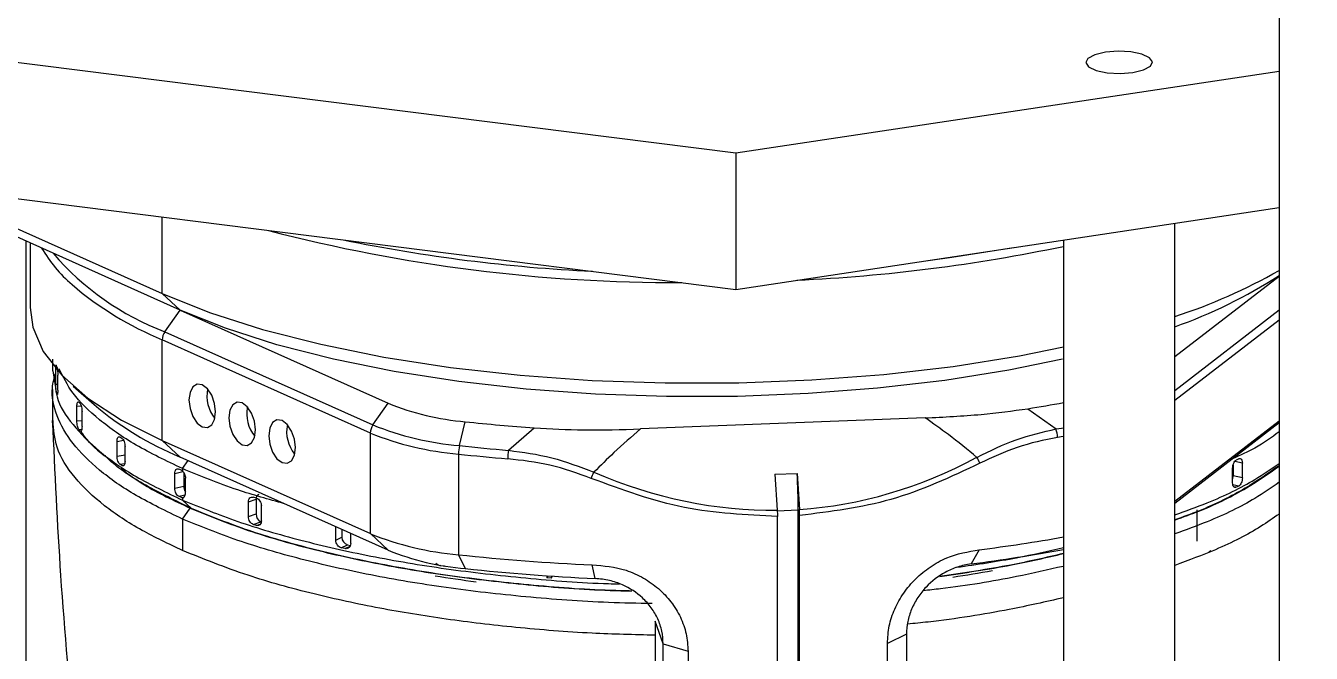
# Model space of a CAD drawing. Header units: millimetres. Extents: x 0 to 297, y 0 to 210.
# Drawn here: x 146.77 to 156.39, y 159.58 to 164.28 of the extents above; entities that cross this region are included whole.
import ezdxf

# ---------------------------------------------------------------- set-up
doc = ezdxf.new("R2010")
doc.units = ezdxf.units.MM
doc.layers.add('图框', color=7, linetype='Continuous')
doc.dimstyles.new('SLDDIMSTYLE0', dxfattribs={"dimtxt": 0.18, "dimasz": 1.016, "dimexe": 0, "dimexo": 0.0625, "dimgap": 0, "dimtad": 0, "dimtih": 1, "dimtoh": 1, "dimdec": 0, "dimrnd": 1e-09, "dimzin": 0, "dimdsep": 46, "dimtxsty": 'Standard', "dimblk1": 'DOT', "dimblk2": 'DOT', "dimsah": 1, "dimcen": 0.09, "dimadec": 0, "dimazin": 0, "dimtfac": 1.016, "dimtdec": 0, "dimtofl": 0, "dimtmove": 0, "dimatfit": 3, "dimldrblk": 'DOT', "dimfxl": 1, "dimfrac": 2, "dimtolj": 1, "dimtzin": 0, "dimarcsym": 0})

# ---------------------------------------------------------------- blocks, each defined once
blk = doc.blocks.new('_Dot')
at = {"color": 0, "linetype": 'ByBlock', "lineweight": -2}
blk.add_line((-0.5, 0), (-1, 0), dxfattribs=at)
at = {"color": 0, "linetype": 'ByBlock', "const_width": 0.5}
blk.add_lwpolyline([(-0.25, 0, 1), (0.25, 0, 1)], format="xyb", close=True, dxfattribs=at)

msp = doc.modelspace()

# ---------------------------------------------------------------- linework, layer by layer
at = {"color": 7, "linetype": 'Continuous', "lineweight": 25}
for p, q in [((156.1476, 168.2682), (156.1476, 153.0857)), ((145.6236, 164.1384), (152.0813, 163.3248)), ((152.0813, 163.3248), (156.1476, 163.9366)), ((152.0813, 163.3248), (152.0813, 162.3034)), ((145.6236, 163.117), (152.0813, 162.3034)), ((146.2303, 162.9696), (147.7881, 162.2721)), ((152.0813, 162.3034), (156.1476, 162.9152)), ((147.9218, 162.1482), (146.364, 162.8457)), ((147.7881, 162.2721), (147.7881, 162.8443)), ((155.3672, 154.3388), (155.3672, 162.7978)), ((146.7669, 162.6653), (146.7669, 158.1047)), ((146.7988, 162.651), (146.7988, 162.1674)), ((154.5338, 162.6724), (154.5338, 154.3388)), ((155.3672, 161.8001), (156.1476, 162.4032)), ((147.7881, 162.2721), (147.9218, 162.1482)), ((147.8077, 161.9857), (147.9218, 162.1482)), ((147.9218, 162.1482), (149.4796, 161.4506)), ((155.3672, 161.5463), (156.1476, 162.1493)), ((156.1476, 162.0732), (155.3672, 161.4702)), ((147.8077, 161.9857), (149.3655, 161.2882)), ((149.3459, 161.2278), (147.7881, 161.9253)), ((147.7881, 161.1722), (147.7881, 161.9253)), ((146.9659, 161.7797), (146.9659, 161.6942)), ((146.9685, 161.6943), (146.9926, 161.5533)), ((146.9908, 161.7039), (146.9958, 161.7041)), ((146.9908, 161.5939), (146.9908, 161.7039)), ((146.9944, 161.7369), (146.9962, 161.7345)), ((147.0001, 161.7235), (146.9962, 161.7345)), ((146.9908, 161.5939), (147.0063, 161.5945)), ((147.0063, 161.5498), (147.0063, 161.6598)), ((147.1217, 161.5782), (147.2776, 161.4407)), ((146.9659, 161.5528), (146.9659, 161.3171)), ((146.9962, 161.5302), (147.0055, 161.5306)), ((147.0001, 161.5192), (146.9962, 161.5302)), ((147.0001, 161.5192), (147.0019, 161.5193)), ((147.1498, 161.4281), (147.1812, 161.4313)), ((147.1498, 161.3182), (147.1498, 161.4281)), ((147.1733, 161.4486), (147.1637, 161.4593)), ((147.188, 161.2756), (147.188, 161.3856)), ((149.3655, 161.2882), (149.4796, 161.4506)), ((154.2679, 161.4101), (154.4782, 161.2581)), ((147.1498, 161.3182), (147.188, 161.322)), ((150.013, 161.1336), (150.0568, 161.3128)), ((153.4981, 161.3415), (151.3687, 161.2585)), ((155.3672, 160.7171), (156.1476, 161.3201)), ((156.1476, 161.3032), (155.3672, 160.7002)), ((147.1637, 161.255), (147.1864, 161.2573)), ((147.1733, 161.2444), (147.1637, 161.255)), ((147.1733, 161.2444), (147.182, 161.2452)), ((147.487, 161.188), (147.472, 161.1979)), ((149.3459, 160.4747), (149.3459, 161.2278)), ((150.38, 161.0984), (150.5723, 161.2661)), ((147.277, 161.1269), (147.355, 161.0581)), ((147.45, 161.1657), (147.4981, 161.1738)), ((147.45, 161.0558), (147.45, 161.1657)), ((147.5098, 161.016), (147.5098, 161.126)), ((147.7881, 161.1722), (149.3459, 160.4747)), ((147.7881, 161.1722), (147.9218, 161.0482)), ((147.45, 161.0558), (147.5098, 161.0658)), ((147.472, 160.9937), (147.5081, 160.9997)), ((147.487, 160.9837), (147.472, 160.9937)), ((149.4796, 160.3507), (147.9218, 161.0482)), ((147.9405, 160.9613), (147.9822, 161.0212)), ((150.0055, 161.0703), (150.0055, 160.3171)), ((155.8039, 160.9897), (155.8039, 160.9074)), ((155.8732, 161.0022), (155.8157, 161.0148)), ((155.8461, 161.0353), (155.8277, 161.026)), ((155.8732, 160.8922), (155.8732, 161.0022)), ((147.487, 160.9837), (147.502, 160.9862)), ((147.8823, 160.9247), (147.9435, 160.9399)), ((147.8823, 160.8147), (147.8823, 160.9247)), ((147.9318, 160.9495), (147.9119, 160.9584)), ((147.9318, 160.9495), (147.9405, 160.9436)), ((147.9405, 160.9613), (147.9405, 160.9436)), ((147.9488, 160.9335), (147.9488, 160.8312)), ((152.3746, 160.9188), (152.5401, 160.9252)), ((152.3746, 160.9188), (152.3916, 160.6502)), ((152.5401, 160.9252), (152.5571, 160.6566)), ((155.7999, 160.855), (155.7999, 160.965)), ((155.8732, 160.8922), (155.8039, 160.9074)), ((147.8823, 160.8147), (147.9488, 160.8312)), ((147.962, 160.7791), (147.962, 160.8891)), ((155.8461, 160.831), (155.8017, 160.8407)), ((155.8277, 160.8217), (155.808, 160.8261)), ((155.8461, 160.831), (155.8277, 160.8217)), ((147.9119, 160.7541), (147.9605, 160.7662)), ((147.9318, 160.7452), (147.9119, 160.7541)), ((147.9318, 160.7452), (147.9531, 160.7505)), ((147.9405, 160.7434), (147.9405, 160.7256)), ((148.007, 160.6638), (147.9405, 160.7256)), ((148.4337, 160.7124), (148.4906, 160.7325)), ((148.4337, 160.6024), (148.4337, 160.7124)), ((148.494, 160.7403), (148.4698, 160.748)), ((148.4906, 160.7325), (148.4906, 160.6225)), ((147.9405, 160.5842), (147.9976, 160.666)), ((148.4337, 160.6024), (148.4906, 160.6225)), ((148.5307, 160.5719), (148.5307, 160.6819)), ((152.549, 160.6496), (152.3919, 160.6435)), ((152.393, 156.6602), (152.393, 160.6042)), ((152.549, 156.6585), (152.549, 160.6496)), ((152.5586, 156.474), (152.5586, 160.6107)), ((155.5339, 160.4178), (155.5339, 160.6535)), ((147.9405, 160.5842), (147.9405, 160.3485)), ((148.4698, 160.5437), (148.5269, 160.5639)), ((148.494, 160.5361), (148.4698, 160.5437)), ((148.494, 160.5361), (148.5225, 160.5461)), ((148.5269, 160.5639), (148.5292, 160.5632)), ((149.0873, 160.4252), (149.0873, 160.5264)), ((149.0873, 160.4252), (149.1328, 160.4482)), ((149.1328, 160.506), (149.1328, 160.4482)), ((149.1987, 160.4007), (149.1987, 160.4765)), ((149.3459, 160.4747), (149.4796, 160.3507)), ((149.1288, 160.3687), (149.1746, 160.3919)), ((149.1567, 160.3626), (149.1288, 160.3687)), ((149.1567, 160.3626), (149.1943, 160.3817)), ((149.1746, 160.3919), (149.1962, 160.3872)), ((150.0055, 160.3171), (150.0568, 160.2129)), ((153.9028, 160.3539), (153.8427, 160.2486)), ((155.6236, 160.3402), (155.6387, 160.3482)), ((149.869, 160.2346), (149.874, 160.2384)), ((149.8996, 160.2302), (149.869, 160.2346)), ((149.8996, 160.2302), (149.9038, 160.2334)), ((151.0285, 160.1389), (151.0059, 160.241)), ((150.6678, 160.1453), (150.6774, 160.1588)), ((150.7003, 160.1428), (150.6678, 160.1453)), ((150.7003, 160.1428), (150.7101, 160.1566)), ((151.5379, 159.6505), (151.4785, 159.82)), ((151.4785, 159.82), (151.4785, 156.7754)), ((151.5379, 159.6505), (151.7239, 159.5946)), ((151.5379, 156.768), (151.5379, 159.6505)), ((153.3589, 159.7214), (153.2165, 159.6527)), ((153.2165, 155.5149), (153.2165, 159.6527)), ((153.3589, 159.7214), (153.3589, 155.5835)), ((151.7239, 159.5946), (151.7239, 156.7445))]:
    msp.add_line(p, q, dxfattribs=at)
at = {"color": 7, "linetype": 'Continuous', "lineweight": 25, "flags": 128}
for points in [[(154.8621, 163.9247), (154.9583, 163.9193), (155.0534, 163.9267), (155.1327, 163.9456), (155.1844, 163.9732), (155.2004, 164.0052), (155.1784, 164.0369), (155.1217, 164.0634), (155.0389, 164.0806), (154.9427, 164.0859), (154.8476, 164.0786), (154.7683, 164.0597), (154.7167, 164.0321), (154.7006, 164), (154.7226, 163.9683), (154.7794, 163.9419), (154.8621, 163.9247)], [(153.5221, 162.5202), (153.6992, 162.5433), (154.1596, 162.6161)], [(147.7881, 162.2721), (148.1409, 162.1311), (148.5381, 162.0039), (148.9749, 161.892), (149.4459, 161.7968), (149.9455, 161.7194), (150.4677, 161.6608), (151.0059, 161.6218), (151.5538, 161.6027), (152.1047, 161.6038), (152.6518, 161.6251), (153.1886, 161.6664), (153.7086, 161.7271), (154.2053, 161.8064), (154.5338, 161.8722)], [(146.7988, 162.1674), (146.8185, 162.0196), (146.8974, 161.8379), (147.0359, 161.6602), (147.2322, 161.4886), (147.484, 161.3253), (147.7881, 161.1722)], [(154.5276, 161.7805), (154.1251, 161.698), (153.6449, 161.6213), (153.1423, 161.5626), (152.6234, 161.5227), (152.0945, 161.5021), (151.562, 161.5011), (151.0324, 161.5195), (150.512, 161.5573), (150.0073, 161.6139), (149.5244, 161.6886), (149.069, 161.7807), (148.6468, 161.8888), (148.2628, 162.0118), (147.9218, 162.1482)], [(147.9885, 161.4753), (147.9961, 161.4117), (148.0177, 161.3511), (148.05, 161.3026), (148.088, 161.2736), (148.1261, 161.2685), (148.1584, 161.2881), (148.18, 161.3294), (148.1876, 161.3861), (148.18, 161.4497), (148.1584, 161.5103), (148.1261, 161.5588), (148.088, 161.5878), (148.05, 161.5929), (148.0177, 161.5733), (147.9961, 161.532), (147.9885, 161.4753)], [(148.2871, 161.3416), (148.2947, 161.2781), (148.3162, 161.2174), (148.3485, 161.1689), (148.3866, 161.1399), (148.4247, 161.1348), (148.457, 161.1544), (148.4786, 161.1957), (148.4861, 161.2525), (148.4786, 161.316), (148.457, 161.3766), (148.4247, 161.4251), (148.3866, 161.4542), (148.3485, 161.4592), (148.3162, 161.4396), (148.2947, 161.3983), (148.2871, 161.3416)], [(148.5857, 161.2079), (148.5932, 161.1444), (148.6148, 161.0837), (148.6471, 161.0352), (148.6852, 161.0062), (148.7233, 161.0011), (148.7556, 161.0207), (148.7771, 161.062), (148.7847, 161.1188), (148.7771, 161.1823), (148.7556, 161.2429), (148.7233, 161.2914), (148.6852, 161.3205), (148.6471, 161.3256), (148.6148, 161.306), (148.5932, 161.2646), (148.5857, 161.2079)], [(154.4782, 161.2581), (154.5204, 161.2655), (154.5338, 161.2679)], [(154.5338, 161.2031), (154.5319, 161.2027), (154.4894, 161.1953)]]:
    msp.add_lwpolyline(points, dxfattribs=at)
at = {"color": 7, "linetype": 'Continuous', "lineweight": 25}
for centre, radius, start, end in [((151.6276, 174.4322), 12.078, 255.40387, 270.23462), ((151.6073, 174.7155), 12.2915, 258.43223, 267.20625), ((151.9631, 174.8993), 12.5404, 272.62971, 281.82946), ((147.8161, 163.1573), 1.0788, 210.33393, 229.33795), ((148.5439, 163.9204), 2.0701, 220.59584, 249.16662), ((154.0753, 166.0772), 4.1818, 287.99377, 299.70513), ((148.7689, 164.2836), 2.5541, 229.58695, 247.41667), ((154.1606, 165.4641), 3.6459, 289.32602, 303.02448), ((147.8948, 161.9241), 0.1068, 144.7406, 179.34757), ((148.3869, 161.5049), 0.2645, 168.59595, 219.27679), ((148.877, 163.341), 2.4838, 229.91548, 247.38347), ((148.6855, 161.3712), 0.2645, 168.59595, 219.27679), ((150.2241, 163.2909), 1.9852, 247.97325, 265.16437), ((152.2914, 173.6703), 12.4185, 279.15793, 280.40319), ((148.984, 161.2375), 0.2645, 168.59595, 219.27679), ((149.4526, 161.2266), 0.1068, 144.7406, 179.34757), ((150.2008, 163.3529), 2.2272, 247.97325, 265.16437), ((151.7086, 176.6807), 15.4564, 263.86511, 265.78399), ((150.1968, 163.331), 2.2688, 247.97325, 265.16437), ((154.3047, 161.1946), 0.1847, 0.22527, 20.10998), ((150.2808, 161.0697), 0.2753, 166.59192, 179.88756), ((151.6906, 176.7264), 15.6829, 263.85954, 265.20638), ((150.7198, 161.0345), 0.3457, 169.34445, 179.92), ((151.6901, 176.7287), 15.7488, 263.85954, 265.20638), ((153.534, 160.8436), 0.4066, 22.89799, 29.86137), ((132.7095, 168.7358), 19.9027, 336.77855, 336.92215), ((148.1084, 160.6448), 4.4406, 0.06197, 3.62081), ((155.7105, 160.9079), 0.0934, 344.0702, 359.67089), ((148.0327, 160.8313), 0.0839, 180.08768, 212.09633), ((148.5256, 160.7364), 0.0353, 115.75257, 186.4452), ((148.5525, 160.6203), 0.062, 178.04123, 245.62684), ((149.191, 160.4477), 0.0581, 179.48992, 253.66083), ((150.1968, 162.5778), 2.2688, 247.97325, 265.16437), ((152.1747, 173.8229), 13.5795, 277.31156, 280.00485), ((150.2241, 162.191), 1.9852, 247.97325, 265.16437), ((151.7435, 176.5482), 16.3238, 263.88812, 267.41008), ((152.176, 173.2476), 13.1054, 277.30656, 280.36469), ((151.5461, 170.9966), 10.9724, 261.01001, 262.62474), ((151.7451, 175.9801), 15.8574, 263.88812, 267.41008), ((152.1665, 170.2574), 10.2243, 278.65687, 280.34945)]:
    msp.add_arc(centre, radius, start, end, dxfattribs=at)
for start_param, end_param in [(3.137595, 3.376838), (2.869366, 3.108609)]:
    msp.add_ellipse((151.807, 171.2051), major_axis=(-0.7729, 10.5469), ratio=0.540235, start_param=start_param, end_param=end_param, dxfattribs=at)
for points, knots in [([(147.9405, 160.5842), (147.8199, 160.642), (147.5788, 160.7575), (147.3077, 160.9488), (147.1066, 161.1489), (146.9906, 161.3562), (146.9504, 161.5342), (146.9804, 161.6413), (146.9908, 161.6785)], [0, 0, 0, 0, 0.1810093, 0.3618838, 0.5426383, 0.7232758, 0.9039227, 1, 1, 1, 1]), ([(147.9405, 160.9613), (147.8198, 161.0191), (147.5785, 161.1346), (147.3088, 161.326), (147.1106, 161.5178), (147.0463, 161.6482), (147.0162, 161.7092)], [0, 0, 0, 0, 0.257976, 0.515759, 0.773372, 1, 1, 1, 1]), ([(146.9947, 161.5406), (146.9967, 161.5265), (147.0086, 161.4423), (147.1117, 161.2904), (147.3063, 161.0902), (147.5792, 160.8989), (147.82, 160.7834), (147.9405, 160.7256)], [0, 0, 0, 0, 0.048, 0.285761, 0.523676, 0.761749, 1, 1, 1, 1]), ([(147.0063, 161.5498), (147.0062, 161.5438), (147.0059, 161.5319), (147.0045, 161.5206), (147.0031, 161.5155), (147.0022, 161.5167), (147.0021, 161.5168)], [0, 0, 0, 0, 0.319683, 0.639367, 0.95905, 1, 1, 1, 1]), ([(153.4981, 161.3415), (153.6396, 161.3481), (153.9048, 161.3605), (154.1524, 161.3943), (154.2679, 161.4101)], [0, 0, 0, 0, 0.533651, 1, 1, 1, 1]), ([(146.9655, 161.3226), (146.9834, 160.9351), (147.0211, 160.1205), (147.0949, 159.3149), (147.1337, 158.8925)], [0, 0, 0, 0, 0.475706, 1, 1, 1, 1]), ([(147.9405, 160.3485), (147.8358, 160.3981), (147.6122, 160.504), (147.3377, 160.687), (147.12, 160.8954), (146.9855, 161.1108), (146.9756, 161.2554), (146.971, 161.3227)], [0, 0, 0, 0, 0.173911, 0.371634, 0.585223, 0.806741, 1, 1, 1, 1]), ([(153.8866, 161.046), (153.8161, 161.1037), (153.6901, 161.2068), (153.5568, 161.3003), (153.4981, 161.3415)], [0, 0, 0, 0, 0.559971, 1, 1, 1, 1]), ([(147.179, 161.2421), (147.1824, 161.236), (147.217, 161.1734), (147.2877, 161.1139), (147.3516, 161.0602)], [0, 0, 0, 0, 0.095983, 1, 1, 1, 1]), ([(147.3468, 161.0653), (147.2867, 161.1163), (147.2181, 161.1746), (147.1845, 161.2359), (147.1804, 161.2435)], [0, 0, 0, 0, 0.8757222, 1, 1, 1, 1]), ([(150.5723, 161.2661), (150.6955, 161.2597), (150.9599, 161.2458), (151.2265, 161.2541), (151.3687, 161.2585)], [0, 0, 0, 0, 0.466349, 1, 1, 1, 1]), ([(151.3687, 161.2585), (151.3013, 161.2003), (151.1808, 161.0964), (151.0687, 160.9839), (151.0194, 160.9343)], [0, 0, 0, 0, 0.559961, 1, 1, 1, 1]), ([(153.8866, 161.046), (153.9845, 161.0943), (154.1801, 161.1908), (154.3789, 161.2357), (154.4782, 161.2581)], [0, 0, 0, 0, 0.500546, 1, 1, 1, 1]), ([(154.4894, 161.1953), (154.3884, 161.1747), (154.1934, 161.135), (154.0012, 161.0451), (153.9086, 161.0018)], [0, 0, 0, 0, 0.518335, 1, 1, 1, 1]), ([(156.1476, 161.2361), (156.0913, 161.1951), (155.9939, 161.1241), (155.8572, 161.0609), (155.7995, 161.0343)], [0, 0, 0, 0, 0.578822, 1, 1, 1, 1]), ([(150.38, 161.0984), (150.4884, 161.0842), (150.7057, 161.0557), (150.9147, 160.9749), (151.0194, 160.9343)], [0, 0, 0, 0, 0.499156, 1, 1, 1, 1]), ([(148.007, 160.6638), (147.8896, 160.7207), (147.6551, 160.8343), (147.447, 160.9693), (147.3724, 161.0467), (147.3609, 161.0586)], [0, 0, 0, 0, 0.459093, 0.916934, 1, 1, 1, 1]), ([(150.9998, 160.8885), (150.8973, 160.9256), (150.6923, 160.9999), (150.4801, 161.0233), (150.374, 161.035)], [0, 0, 0, 0, 0.5, 1, 1, 1, 1]), ([(153.9086, 161.0018), (153.6904, 160.8991), (153.2631, 160.6981), (152.7901, 160.6394), (152.5586, 160.6107)], [0, 0, 0, 0, 0.510615, 1, 1, 1, 1]), ([(155.3672, 160.6147), (155.4496, 160.6445), (155.6751, 160.7259), (155.9396, 160.8558), (156.0892, 160.9598), (156.1476, 161.0004)], [0, 0, 0, 0, 0.260032, 0.711101, 1, 1, 1, 1]), ([(147.4786, 160.9618), (147.5345, 160.9205), (147.6761, 160.816), (147.8763, 160.7226), (147.9975, 160.666)], [0, 0, 0, 0, 0.394757, 1, 1, 1, 1]), ([(148.7038, 160.6981), (148.5842, 160.7316), (148.3029, 160.8105), (148.0728, 160.9063), (147.9405, 160.9613)], [0, 0, 0, 0, 0.425019, 1, 1, 1, 1]), ([(156.1476, 160.9834), (156.0669, 160.9267), (155.8976, 160.8077), (155.6282, 160.6721), (155.4277, 160.5994), (155.3672, 160.5775)], [0, 0, 0, 0, 0.388641, 0.815607, 1, 1, 1, 1]), ([(155.3672, 160.5763), (155.4309, 160.5993), (155.635, 160.6731), (155.9035, 160.808), (156.07, 160.9248), (156.1476, 160.9793)], [0, 0, 0, 0, 0.194893, 0.624839, 1, 1, 1, 1]), ([(152.393, 160.6042), (152.159, 160.6148), (151.6809, 160.6365), (151.23, 160.8033), (150.9998, 160.8885)], [0, 0, 0, 0, 0.489385, 1, 1, 1, 1]), ([(156.1476, 160.859), (156.0892, 160.8184), (155.9396, 160.7144), (155.6751, 160.5845), (155.4496, 160.503), (155.3672, 160.4733)], [0, 0, 0, 0, 0.288899, 0.739968, 1, 1, 1, 1]), ([(147.9405, 160.7434), (147.9389, 160.7434), (147.936, 160.7435), (147.9331, 160.7447), (147.9318, 160.7452)], [0, 0, 0, 0, 0.558735, 1, 1, 1, 1]), ([(147.9405, 160.7256), (148.0741, 160.6711), (148.3414, 160.5621), (148.8192, 160.4225), (149.3422, 160.3034), (149.908, 160.2077), (150.5072, 160.1406), (150.9461, 160.1047), (151.1834, 160.0993), (151.2105, 160.0987)], [0, 0, 0, 0, 0.1633448, 0.3265971, 0.4897533, 0.652798, 0.8158343, 0.9789765, 1, 1, 1, 1]), ([(147.9976, 160.666), (148.1291, 160.6123), (148.3913, 160.5051), (148.8607, 160.3675), (149.376, 160.2505), (149.9343, 160.1562), (150.5256, 160.0893), (150.9859, 160.0526), (151.2482, 160.0472), (151.3022, 160.046)], [0, 0, 0, 0, 0.159841, 0.318539, 0.478633, 0.638475, 0.798028, 0.958438, 1, 1, 1, 1]), ([(151.3032, 160.0454), (151.2494, 160.0465), (150.9887, 160.0518), (150.5295, 160.0884), (149.9392, 160.1551), (149.3816, 160.2493), (148.8674, 160.3662), (148.3993, 160.5033), (148.1379, 160.6103), (148.007, 160.6638)], [0, 0, 0, 0, 0.041527, 0.201339, 0.361487, 0.521663, 0.68143, 0.840446, 1, 1, 1, 1]), ([(152.3916, 160.6502), (152.392, 160.6424), (152.3928, 160.6269), (152.393, 160.6118), (152.393, 160.6042)], [0, 0, 0, 0, 0.500015, 1, 1, 1, 1]), ([(152.5586, 160.6107), (152.5585, 160.6192), (152.5583, 160.6344), (152.5575, 160.6498), (152.5571, 160.6566)], [0, 0, 0, 0, 0.559424, 1, 1, 1, 1]), ([(156.1476, 160.6216), (156.1031, 160.5902), (155.9702, 160.4964), (155.7136, 160.3653), (155.4712, 160.2756), (155.3672, 160.2371)], [0, 0, 0, 0, 0.223608, 0.666776, 1, 1, 1, 1]), ([(151.4557, 159.9512), (151.3466, 159.9532), (151.0271, 159.9591), (150.5069, 159.9984), (149.9081, 160.0665), (149.3421, 160.162), (148.8192, 160.2811), (148.3414, 160.4206), (148.0741, 160.5297), (147.9405, 160.5842)], [0, 0, 0, 0, 0.07942, 0.232831, 0.386142, 0.539461, 0.692885, 0.846399, 1, 1, 1, 1]), ([(151.4785, 159.7142), (151.3202, 159.718), (150.9671, 159.7267), (150.4418, 159.7692), (149.9094, 159.832), (149.4021, 159.9155), (148.9023, 160.024), (148.3942, 160.1654), (148.0984, 160.2848), (147.9405, 160.3485)], [0, 0, 0, 0, 0.11478, 0.255993, 0.389598, 0.523199, 0.664402, 0.820805, 1, 1, 1, 1]), ([(153.2165, 159.6527), (153.2191, 159.6966), (153.2243, 159.7839), (153.268, 159.9124), (153.3352, 160.0325), (153.4256, 160.1395), (153.535, 160.2286), (153.6931, 160.3182), (153.8206, 160.3399), (153.9028, 160.3539)], [0, 0, 0, 0, 0.1262094, 0.2514771, 0.3784105, 0.5059345, 0.6324936, 0.7626466, 1, 1, 1, 1]), ([(154.5338, 160.326), (154.4045, 160.2959), (154.1139, 160.2283), (153.7893, 160.1808), (153.6092, 160.1544)], [0, 0, 0, 0, 0.445223, 1, 1, 1, 1]), ([(153.6096, 160.1547), (153.7919, 160.1814), (154.1163, 160.2289), (154.4067, 160.2964), (154.5338, 160.3259)], [0, 0, 0, 0, 0.562088, 1, 1, 1, 1]), ([(153.7353, 160.2227), (153.8875, 160.245), (154.168, 160.2862), (154.4191, 160.3447), (154.5338, 160.3715)], [0, 0, 0, 0, 0.542741, 1, 1, 1, 1]), ([(149.869, 160.2346), (149.8631, 160.2363), (149.8514, 160.2396), (149.8396, 160.2479), (149.8362, 160.2539), (149.8359, 160.2543)], [0, 0, 0, 0, 0.4832025, 0.966405, 1, 1, 1, 1]), ([(151.0059, 160.241), (151.0921, 160.2338), (151.2261, 160.2225), (151.3913, 160.1466), (151.5058, 160.0663), (151.6002, 159.9664), (151.6703, 159.8513), (151.7159, 159.7257), (151.7212, 159.6384), (151.7239, 159.5946)], [0, 0, 0, 0, 0.2349248, 0.3651316, 0.4917496, 0.6198952, 0.7475113, 0.8731456, 1, 1, 1, 1]), ([(153.8427, 160.2486), (153.8084, 160.2421), (153.7422, 160.2297), (153.6241, 160.177), (153.5206, 160.0981), (153.4413, 159.9982), (153.3947, 159.9104), (153.3645, 159.8166), (153.3608, 159.7532), (153.3589, 159.7214)], [0, 0, 0, 0, 0.138551, 0.267333, 0.494989, 0.621274, 0.747426, 0.873613, 1, 1, 1, 1]), ([(154.5338, 160.2301), (154.4184, 160.2038), (154.1289, 160.138), (153.7717, 160.0782), (153.5276, 160.0521), (153.4842, 160.0474)], [0, 0, 0, 0, 0.352804, 0.884852, 1, 1, 1, 1]), ([(151.5379, 159.6505), (151.5359, 159.6822), (151.532, 159.7456), (151.5002, 159.8373), (151.4511, 159.9218), (151.3678, 160.0151), (151.259, 160.0853), (151.1348, 160.1282), (151.0648, 160.1353), (151.0285, 160.1389)], [0, 0, 0, 0, 0.12686, 0.25359, 0.380356, 0.507326, 0.733758, 0.861976, 1, 1, 1, 1]), ([(154.5338, 159.9948), (154.4006, 159.9647), (154.0827, 159.8929), (153.6838, 159.8291), (153.4183, 159.8027), (153.3667, 159.7976)], [0, 0, 0, 0, 0.367477, 0.877181, 1, 1, 1, 1])]:
    msp.add_open_spline(points, degree=3, knots=knots, dxfattribs=at)
for points in [[(146.9908, 161.7039), (146.9909, 161.7098), (146.991, 161.7216), (146.9922, 161.7339), (146.9935, 161.7361), (146.9941, 161.7373)], [(147.0001, 161.7235), (147.0009, 161.7206), (147.0025, 161.7148), (147.0045, 161.6985), (147.0059, 161.6791), (147.0062, 161.6662), (147.0063, 161.6598)], [(146.9962, 161.5302), (146.9955, 161.5331), (146.994, 161.5389), (146.9922, 161.5553), (146.991, 161.5747), (146.9909, 161.5875), (146.9908, 161.5939)], [(147.1498, 161.4281), (147.15, 161.4341), (147.1503, 161.446), (147.1535, 161.4578), (147.1582, 161.4634), (147.1619, 161.4607), (147.1637, 161.4593)], [(147.1733, 161.4486), (147.1752, 161.4458), (147.179, 161.4402), (147.1838, 161.4241), (147.1873, 161.4048), (147.1878, 161.392), (147.188, 161.3856)], [(147.1637, 161.255), (147.1619, 161.2578), (147.1582, 161.2634), (147.1535, 161.2796), (147.1503, 161.2989), (147.15, 161.3117), (147.1498, 161.3182)], [(147.188, 161.2756), (147.1878, 161.2696), (147.1873, 161.2578), (147.1838, 161.2459), (147.179, 161.2402), (147.1752, 161.243), (147.1733, 161.2444)], [(147.45, 161.1657), (147.4503, 161.1717), (147.4509, 161.1836), (147.456, 161.1957), (147.4633, 161.2017), (147.4691, 161.1992), (147.472, 161.1979)], [(147.487, 161.188), (147.49, 161.1853), (147.4959, 161.18), (147.5034, 161.1642), (147.5087, 161.1452), (147.5095, 161.1324), (147.5098, 161.126)], [(147.472, 160.9937), (147.4691, 160.9963), (147.4633, 161.0017), (147.456, 161.0175), (147.4509, 161.0365), (147.4503, 161.0493), (147.45, 161.0558)], [(147.5098, 161.016), (147.5095, 161.0101), (147.5087, 160.9982), (147.5034, 160.986), (147.4959, 160.98), (147.49, 160.9825), (147.487, 160.9837)], [(155.7999, 160.965), (155.8003, 160.9714), (155.8012, 160.9842), (155.8077, 161.003), (155.8168, 161.0184), (155.8241, 161.0235), (155.8277, 161.026)], [(155.8461, 161.0353), (155.8496, 161.0364), (155.8568, 161.0387), (155.8658, 161.0324), (155.872, 161.0201), (155.8728, 161.0081), (155.8732, 161.0022)], [(147.8823, 160.9247), (147.8828, 160.9307), (147.8836, 160.9426), (147.8904, 160.9551), (147.9002, 160.9615), (147.908, 160.9594), (147.9119, 160.9584)], [(147.9405, 160.9436), (147.9434, 160.9404), (147.9494, 160.934), (147.9563, 160.92), (147.961, 160.9045), (147.9616, 160.8942), (147.962, 160.8891)], [(155.8732, 160.8922), (155.8728, 160.8858), (155.872, 160.873), (155.8658, 160.8542), (155.8568, 160.8387), (155.8496, 160.8336), (155.8461, 160.831)], [(147.9119, 160.7541), (147.908, 160.7566), (147.9002, 160.7615), (147.8904, 160.7769), (147.8836, 160.7956), (147.8828, 160.8083), (147.8823, 160.8147)], [(155.8277, 160.8217), (155.8241, 160.8206), (155.8168, 160.8184), (155.8077, 160.8247), (155.8012, 160.8371), (155.8003, 160.8491), (155.7999, 160.855)], [(147.9405, 160.7434), (147.9434, 160.744), (147.9494, 160.7451), (147.9563, 160.753), (147.961, 160.7644), (147.9616, 160.7742), (147.962, 160.7791)], [(148.4337, 160.7124), (148.4342, 160.7184), (148.4353, 160.7304), (148.4436, 160.7433), (148.4555, 160.7504), (148.465, 160.7488), (148.4698, 160.748)], [(148.494, 160.7403), (148.4988, 160.7381), (148.5084, 160.7337), (148.5205, 160.7191), (148.529, 160.7009), (148.5301, 160.6882), (148.5307, 160.6819)], [(148.4698, 160.5437), (148.465, 160.5459), (148.4555, 160.5503), (148.4436, 160.565), (148.4353, 160.5833), (148.4342, 160.596), (148.4337, 160.6024)], [(148.5307, 160.5719), (148.5301, 160.5659), (148.529, 160.5538), (148.5205, 160.5409), (148.5084, 160.5337), (148.4988, 160.5353), (148.494, 160.5361)], [(149.1288, 160.3687), (149.1234, 160.3707), (149.1125, 160.3745), (149.0987, 160.3885), (149.0891, 160.4062), (149.0879, 160.4188), (149.0873, 160.4252)], [(149.1987, 160.4007), (149.198, 160.3947), (149.1967, 160.3826), (149.187, 160.3691), (149.1732, 160.3612), (149.1622, 160.3622), (149.1567, 160.3626)]]:
    msp.add_open_spline(points, degree=3, dxfattribs=at)

# ---------------------------------------------------------------- leaders
at = {"layer": '图框'}
msp.add_leader([(152.4182, 180.5046), (191.6839, 142.5862)], dimstyle='SLDDIMSTYLE0', dxfattribs=at)

doc.saveas('drawing.dxf')
